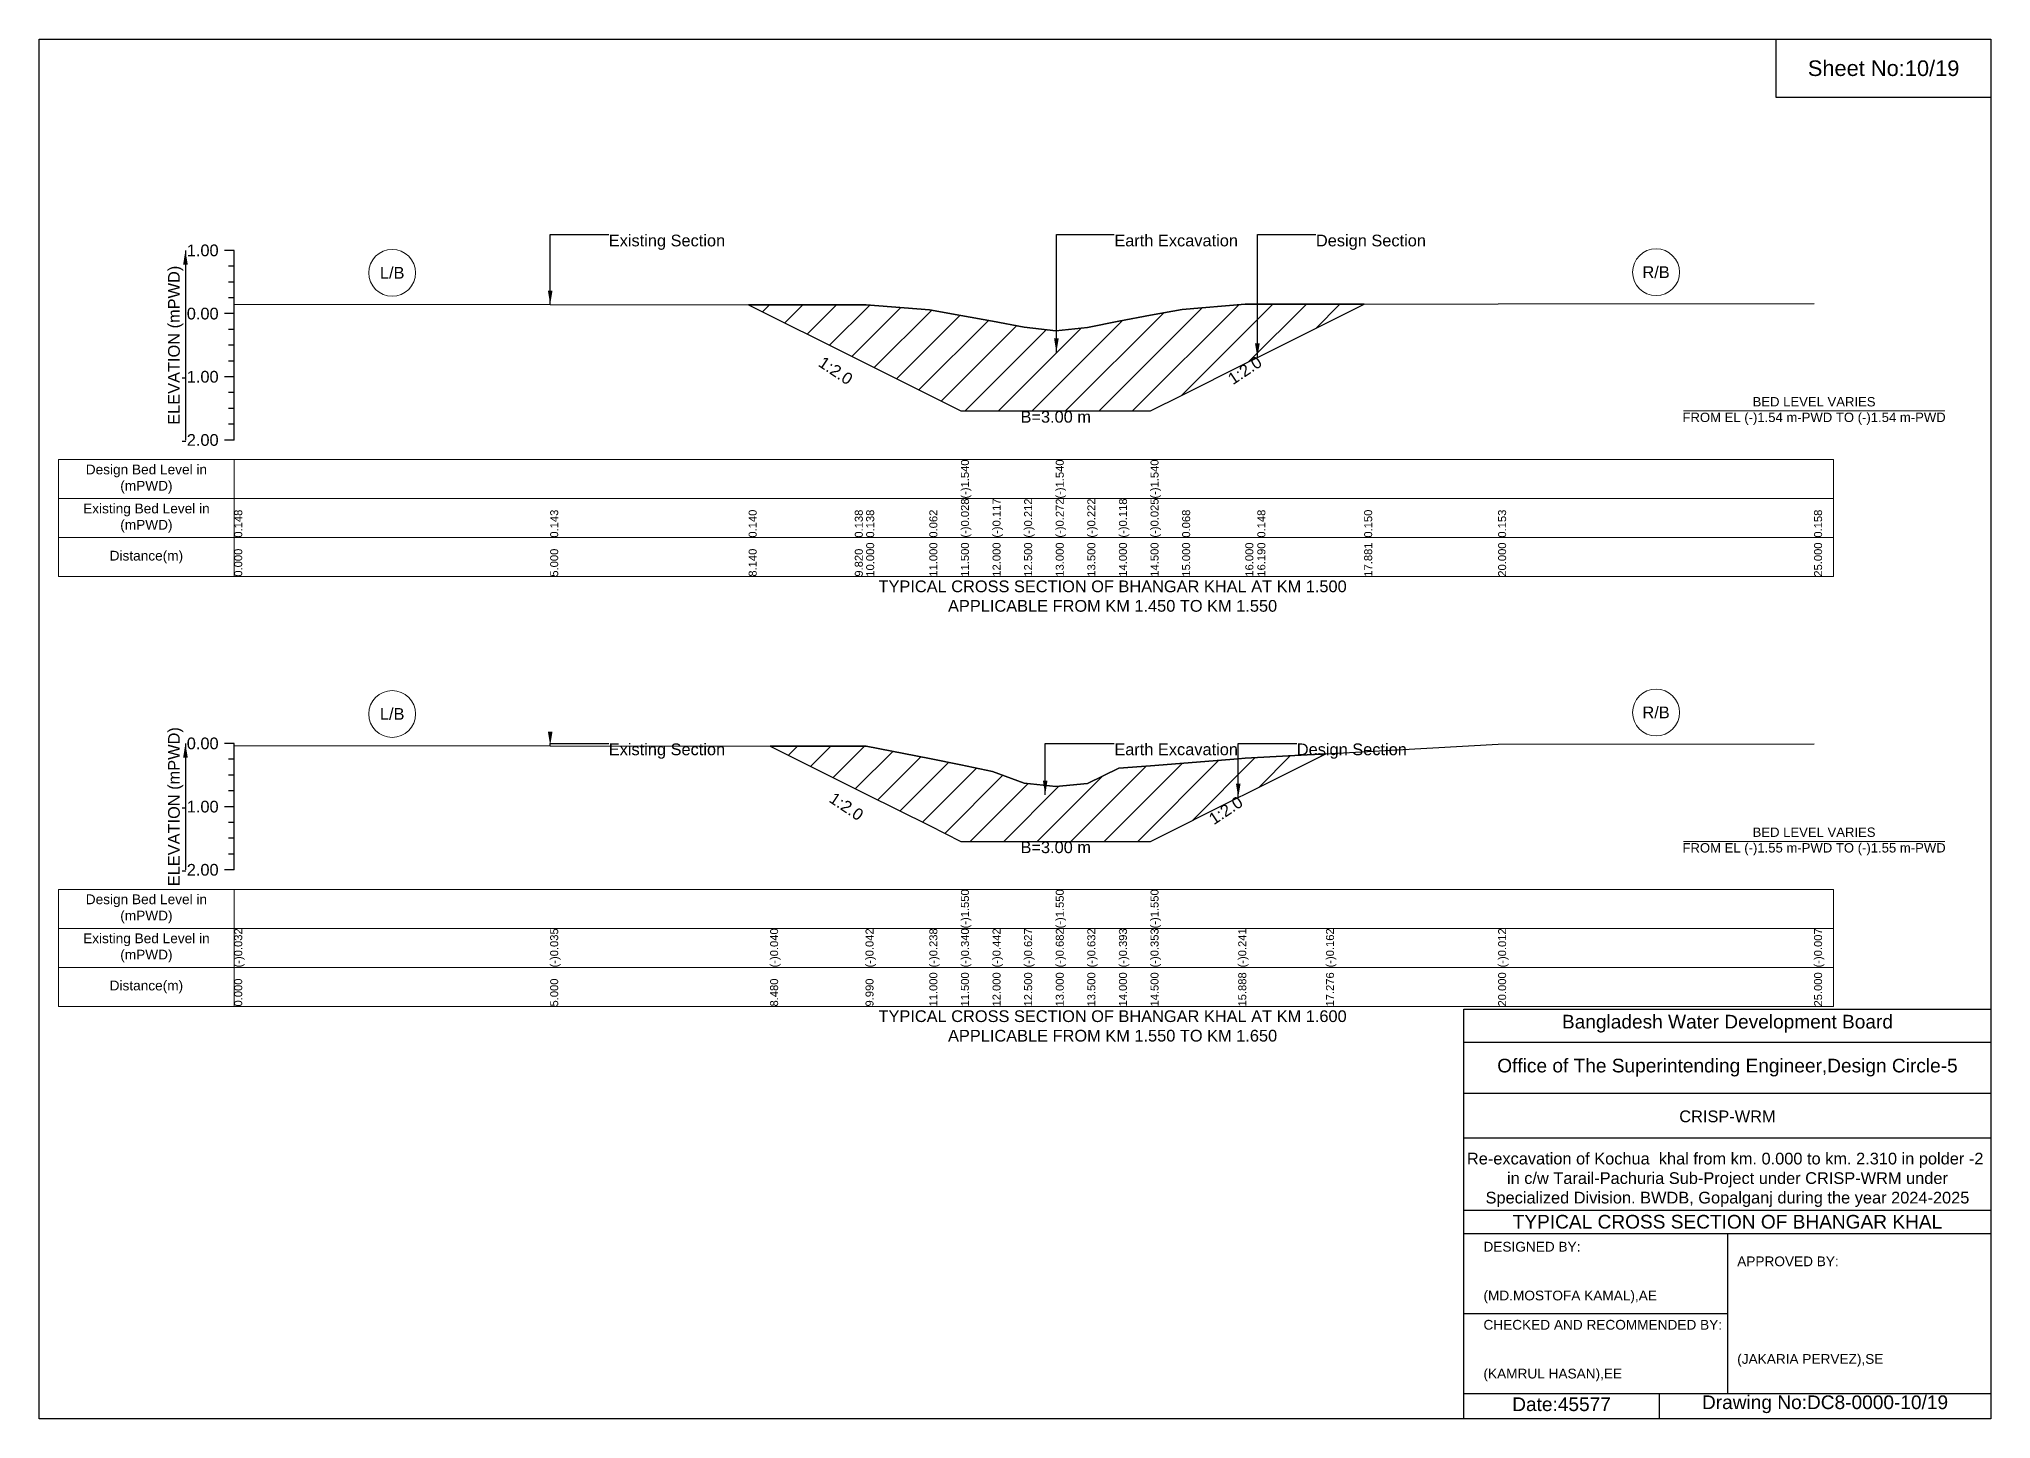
# Model space of a CAD drawing. Header units: inches. Extents: x 91000 to 288000, y -5656 to 0.
# Drawn here: x 190000 to 198000, y -5656 to 0 of the extents above; entities that cross this region are included whole.
import ezdxf

# ---------------------------------------------------------------- set-up
doc = ezdxf.new("R2010")
doc.units = ezdxf.units.IN
doc.header["$LTSCALE"] = 7
doc.header["$MEASUREMENT"] = 0
for name, color, linetype, lineweight in [('Cross section Data Border', 7, 'Continuous', 9), ('Cross Section Labels', 7, 'Continuous', 9), ('Existing_Bed_Level for Xsection', 7, 'Continuous', 25)]:
    doc.layers.add(name, color=color, linetype=linetype, lineweight=lineweight)
doc.styles.get("Standard").update_dxf_attribs({"font": 'arial.ttf'})
doc.dimstyles.get("Standard").update_dxf_attribs({"dimtxt": 0.18, "dimasz": 0.18, "dimexe": 0.18, "dimexo": 0.0625, "dimgap": 0.09, "dimtad": 0, "dimtih": 1, "dimtoh": 1, "dimdec": 4, "dimzin": 0, "dimdsep": 46, "dimtxsty": 'Standard', "dimcen": 0.09, "dimadec": 0, "dimazin": 0, "dimtfac": 1, "dimtdec": 4, "dimtofl": 0, "dimtmove": 0, "dimatfit": 3, "dimfxl": 1, "dimtolj": 1, "dimtzin": 0, "dimarcsym": 0})

msp = doc.modelspace()

# ---------------------------------------------------------------- hatches: boundary and pattern name
at = {"layer": 'Existing_Bed_Level for Xsection'}
h = msp.add_hatch(dxfattribs=at)
h.set_pattern_fill('ANSI31', color=256, scale=777, style=0)
h.paths.add_polyline_path([(192908.3, -1089.3), (193343.4, -1306.9), (193390, -1330.2), (193649, -1459.7), (193778.5, -1524.4), (193908, -1524.4), (194037.5, -1524.4), (194167, -1524.4), (194296.5, -1524.4), (194426, -1524.4), (194555.5, -1524.4), (194685, -1459.7), (194944, -1330.2), (194993.3, -1305.5), (195431.1, -1086.6), (194993.3, -1087.2), (194944, -1087.2), (194685, -1107.9), (194555.5, -1132), (194426, -1156.1), (194296.5, -1183), (194167, -1196), (194037.5, -1180.5), (193908, -1155.9), (193778.5, -1132.7), (193649, -1109.5), (193390, -1089.8), (193343.4, -1089.8)])
h = msp.add_hatch(dxfattribs=at)
h.set_pattern_fill('ANSI31', color=256, scale=777, style=0)
h.paths.add_polyline_path([(192996.3, -2897.7), (193387.4, -3093.3), (193390, -3094.6), (193649, -3224.1), (193778.5, -3288.8), (193908, -3288.8), (194037.5, -3288.8), (194167, -3288.8), (194296.5, -3288.8), (194426, -3288.8), (194555.5, -3288.8), (194915, -3109), (194944, -3094.6), (195274.6, -2929.3), (194944, -2947.4), (194915, -2949.8), (194555.5, -2978.7), (194426, -2989.1), (194296.5, -3051.1), (194167, -3064), (194037.5, -3049.8), (193908, -3001.8), (193778.5, -2975.4), (193649, -2949), (193390, -2898.2), (193387.4, -2898.2)])

# ---------------------------------------------------------------- linework, layer by layer
for points in [[(190000, 0), (198000, 0), (198000, -5656), (190000, -5656)], [(197120, 0), (198000, 0), (198000, -240), (197120, -240)]]:
    msp.add_lwpolyline(points, close=True)
for points in [[(195840, -5656), (195840, -3976), (198000, -3976)], [(195840, -4112), (198000, -4112)], [(195840, -4320), (198000, -4320)], [(195840, -4504), (198000, -4504)], [(195840, -4800), (198000, -4800)], [(195840, -4896), (198000, -4896)], [(196920, -4896), (196920, -5552)], [(195840, -5224), (196920, -5224)], [(195840, -5552), (198000, -5552)], [(196640, -5552), (196640, -5656)]]:
    msp.add_lwpolyline(points)
at = {"layer": 'Cross section Data Border'}
for points in [[(190080, -1723.6), (197355, -1723.6), (197355, -2203.6), (190080, -2203.6)], [(190080, -3485.4), (197355, -3485.4), (197355, -3965.4), (190080, -3965.4)]]:
    msp.add_lwpolyline(points, close=True, dxfattribs=at)
for points in [[(190800, -1723.6), (190800, -2203.6)], [(190080, -1883.6), (197355, -1883.6)], [(190080, -2043.6), (197355, -2043.6)], [(190800, -3485.4), (190800, -3965.4)], [(190080, -3645.4), (197355, -3645.4)], [(190080, -3805.4), (197355, -3805.4)]]:
    msp.add_lwpolyline(points, dxfattribs=at)
at = {"layer": 'Cross Section Labels'}
for points in [[(196739.2, -1524.4), (197810.8, -1524.4)], [(196739.2, -3288.8), (197810.8, -3288.8)]]:
    msp.add_lwpolyline(points, dxfattribs=at)
for centre in [(191447.5, -958.4), (196627.5, -955.8), (191447.5, -2766.5), (196627.5, -2760.3)]:
    msp.add_circle(centre, 96, dxfattribs=at)
at = {"layer": 'Existing_Bed_Level for Xsection'}
for points in [[(190800, -866.6), (190760, -866.6)], [(190800, -1643.6), (190800, -1384.6), (190800, -1125.6), (190800, -866.6)], [(190800, -931.3), (190776, -931.3)], [(190800, -996.1), (190776, -996.1)], [(190800, -1060.8), (190776, -1060.8)], [(190800, -1087.2), (192095, -1088.5), (192908.3, -1089.3), (193343.4, -1089.8), (193390, -1089.8), (193649, -1109.5), (193778.5, -1132.7), (193778.5, -1132.7), (193908, -1155.9), (194037.5, -1180.5), (194167, -1196), (194167, -1196), (194296.5, -1183), (194426, -1156.1), (194555.5, -1132), (194555.5, -1132), (194685, -1107.9), (194944, -1087.2), (194993.3, -1087.2), (195431.1, -1086.6), (195980, -1085.9), (197275, -1084.6)], [(190800, -1125.6), (190760, -1125.6)], [(190800, -1190.3), (190776, -1190.3)], [(190800, -1255.1), (190776, -1255.1)], [(190800, -1319.8), (190776, -1319.8)], [(190800, -1384.6), (190760, -1384.6)], [(190800, -1449.3), (190776, -1449.3)], [(190800, -1514.1), (190776, -1514.1)], [(190800, -1578.8), (190776, -1578.8)], [(190800, -1643.6), (190760, -1643.6)], [(190800, -2887.4), (190760, -2887.4)], [(190800, -2952.1), (190776, -2952.1)], [(190800, -3405.4), (190800, -3146.4), (190800, -2887.4)], [(190800, -2895.7), (192095, -2896.4), (192996.3, -2897.7), (193387.4, -2898.2), (193390, -2898.2), (193649, -2949), (193778.5, -2975.4), (193778.5, -2975.4), (193908, -3001.8), (194037.5, -3049.8), (194167, -3064), (194167, -3064), (194296.5, -3051.1), (194426, -2989.1), (194555.5, -2978.7), (194555.5, -2978.7), (194915, -2949.8), (194944, -2947.4), (195274.6, -2929.3), (195980, -2890.5), (197275, -2889.2)], [(190800, -3016.9), (190776, -3016.9)], [(190800, -3081.6), (190776, -3081.6)], [(190800, -3146.4), (190760, -3146.4)], [(190800, -3211.1), (190776, -3211.1)], [(190800, -3275.9), (190776, -3275.9)], [(190800, -3340.6), (190776, -3340.6)], [(190800, -3405.4), (190760, -3405.4)]]:
    msp.add_lwpolyline(points, dxfattribs=at)
for points in [[(192908.3, -1089.3), (192908.3, -1089.3), (193343.4, -1306.9), (193390, -1330.2), (193649, -1459.7), (193778.5, -1524.4), (193778.5, -1524.4), (193908, -1524.4), (194037.5, -1524.4), (194167, -1524.4), (194167, -1524.4), (194296.5, -1524.4), (194426, -1524.4), (194555.5, -1524.4), (194555.5, -1524.4), (194685, -1459.7), (194944, -1330.2), (194993.3, -1305.5), (195431.1, -1086.6), (195431.1, -1086.6), (195431.1, -1086.6), (194993.3, -1087.2), (194944, -1087.2), (194685, -1107.9), (194555.5, -1132), (194555.5, -1132), (194426, -1156.1), (194296.5, -1183), (194167, -1196), (194167, -1196), (194037.5, -1180.5), (193908, -1155.9), (193778.5, -1132.7), (193778.5, -1132.7), (193649, -1109.5), (193390, -1089.8), (193343.4, -1089.8), (192908.3, -1089.3)], [(192996.3, -2897.7), (192996.3, -2897.7), (193387.4, -3093.3), (193390, -3094.6), (193649, -3224.1), (193778.5, -3288.8), (193778.5, -3288.8), (193908, -3288.8), (194037.5, -3288.8), (194167, -3288.8), (194167, -3288.8), (194296.5, -3288.8), (194426, -3288.8), (194555.5, -3288.8), (194555.5, -3288.8), (194915, -3109), (194944, -3094.6), (195274.6, -2929.3), (194944, -2947.4), (194915, -2949.8), (194555.5, -2978.7), (194555.5, -2978.7), (194426, -2989.1), (194296.5, -3051.1), (194167, -3064), (194167, -3064), (194037.5, -3049.8), (193908, -3001.8), (193778.5, -2975.4), (193778.5, -2975.4), (193649, -2949), (193390, -2898.2), (193387.4, -2898.2), (192996.3, -2897.7)]]:
    msp.add_lwpolyline(points, close=True, dxfattribs=at)

# ---------------------------------------------------------------- texts
at = {"attachment_point": 5}
for s, insert, char_height in [('Sheet No:10/19', (197560, -120), 64), ('Bangladesh Water Development Board', (196920, -4036), 56), ('Office of The Superintending Engineer,Design Circle-5', (196920, -4216), 56)]:
    msp.add_mtext(s, dxfattribs=dict(at, insert=insert, char_height=char_height))
for s, insert, char_height, width, attachment_point in [('CRISP-WRM', (196920, -4416), 48, 2240, 5), ('Re-excavation of Kochua  khal from km. 0.000 to km. 2.310 in polder -2  in c/w Tarail-Pachuria Sub-Project under CRISP-WRM under Specialized Division. BWDB, Gopalganj during the year 2024-2025', (196920, -4676), 48, 2160, 5), ('TYPICAL CROSS SECTION OF BHANGAR KHAL', (196920, -4848), 56, 2240, 5), ('DESIGNED BY:^J^J^J(MD.MOSTOFA KAMAL),AE', (195920, -5056), 40, 1120, 4), ('APPROVED BY:^J^J^J^J^J^J(JAKARIA PERVEZ),SE', (196960, -5216), 40, 1120, 4), ('CHECKED AND RECOMMENDED BY:^J^J^J(KAMRUL HASAN),EE', (195920, -5376), 40, 1120, 4), ('Date:45577', (196240, -5596), 56, 1120, 5), ('Drawing No:DC8-0000-10/19', (197320, -5596), 56, 1760, 5)]:
    msp.add_mtext(s, dxfattribs=dict(insert=insert, char_height=char_height, width=width, attachment_point=attachment_point))
at = {"layer": 'Cross section Data Border', "char_height": 40, "width": 640, "attachment_point": 5}
for s, insert in [('Design Bed Level in (mPWD)', (190440, -1803.6)), ('Existing Bed Level in (mPWD)', (190440, -1963.6)), ('Distance(m)', (190440, -2123.6)), ('Design Bed Level in (mPWD)', (190440, -3565.4)), ('Existing Bed Level in (mPWD)', (190440, -3725.4)), ('Distance(m)', (190440, -3885.4))]:
    msp.add_mtext(s, dxfattribs=dict(at, insert=insert))
at = {"layer": 'Cross Section Labels'}
for s, insert, char_height, attachment_point in [('Existing Section', (192335, -801.8), 48, 1), ('Earth Excavation', (194407, -801.8), 48, 1), ('Design Section', (195233.3, -801.8), 48, 1), ('L/B', (191447.5, -958.4), 48, 5), ('R/B', (196627.5, -955.8), 48, 5), ('BED LEVEL VARIES ^JFROM EL (-)1.54 m-PWD TO (-)1.54 m-PWD', (197275, -1524.4), 38.4, 5), ('B=3.00 m', (194167, -1524.4), 48, 2), ('TYPICAL CROSS SECTION OF BHANGAR KHAL AT KM 1.500^JAPPLICABLE FROM KM 1.450 TO KM 1.550', (194400, -2283.6), 48, 5), ('L/B', (191447.5, -2766.5), 48, 5), ('R/B', (196627.5, -2760.3), 48, 5), ('Existing Section', (192335, -2887.4), 48, 1), ('Earth Excavation', (194407, -2887.4), 48, 1), ('Design Section', (195155, -2887.4), 48, 1), ('BED LEVEL VARIES ^JFROM EL (-)1.55 m-PWD TO (-)1.55 m-PWD', (197275, -3288.8), 38.4, 5), ('B=3.00 m', (194167, -3288.8), 48, 2), ('TYPICAL CROSS SECTION OF BHANGAR KHAL AT KM 1.600^JAPPLICABLE FROM KM 1.550 TO KM 1.650', (194400, -4045.4), 48, 5)]:
    msp.add_mtext(s, dxfattribs=dict(at, insert=insert, char_height=char_height, attachment_point=attachment_point))
at = {"layer": 'Cross Section Labels', "char_height": 48, "attachment_point": 2}
for insert, rotation in [((193278.7, -1339.2), 326.30993), ((194928.6, -1337.9), 33.69007), ((193322.6, -3125.6), 326.30993), ((194850.3, -3141.4), 33.69007)]:
    msp.add_mtext('1:2.0', dxfattribs=dict(at, insert=insert, rotation=rotation))
at = {"layer": 'Existing_Bed_Level for Xsection', "char_height": 48, "attachment_point": 6}
for s, insert in [('1.00', (190736, -866.6)), ('0.00', (190736, -1125.6)), ('-1.00', (190736, -1384.6)), ('-2.00', (190736, -1643.6)), ('0.00', (190736, -2887.4)), ('-1.00', (190736, -3146.4)), ('-2.00', (190736, -3405.4))]:
    msp.add_mtext(s, dxfattribs=dict(at, insert=insert))
at = {"layer": 'Existing_Bed_Level for Xsection', "rotation": 90}
for s, insert, char_height, attachment_point in [('ELEVATION (mPWD)', (190560, -1255.1), 48, 5), ('(-)1.540', (193778.5, -1883.6), 32.8, 1), ('(-)1.540', (194167, -1883.6), 32.8, 1), ('(-)1.540', (194555.5, -1883.6), 32.8, 1), ('(-)0.028', (193778.5, -2043.6), 32.8, 1), ('(-)0.117', (193908, -2043.6), 32.8, 1), ('(-)0.212', (194037.5, -2043.6), 32.8, 1), ('(-)0.272', (194167, -2043.6), 32.8, 1), ('(-)0.222', (194296.5, -2043.6), 32.8, 1), ('(-)0.118', (194426, -2043.6), 32.8, 1), ('(-)0.025', (194555.5, -2043.6), 32.8, 1), ('0.148', (190800, -2043.6), 32.8, 1), ('0.143', (192095, -2043.6), 32.8, 1), ('0.140', (192908.3, -2043.6), 32.8, 1), ('0.138', (193343.4, -2043.6), 32.8, 1), ('0.138', (193390, -2043.6), 32.8, 1), ('0.062', (193649, -2043.6), 32.8, 1), ('0.068', (194685, -2043.6), 32.8, 1), ('0.148', (194993.3, -2043.6), 32.8, 1), ('0.150', (195431.1, -2043.6), 32.8, 1), ('0.153', (195980, -2043.6), 32.8, 1), ('0.158', (197275, -2043.6), 32.8, 1), ('10.000', (193390, -2203.6), 32.8, 1), ('11.000', (193649, -2203.6), 32.8, 1), ('11.500', (193778.5, -2203.6), 32.8, 1), ('12.000', (193908, -2203.6), 32.8, 1), ('12.500', (194037.5, -2203.6), 32.8, 1), ('13.000', (194167, -2203.6), 32.8, 1), ('13.500', (194296.5, -2203.6), 32.8, 1), ('14.000', (194426, -2203.6), 32.8, 1), ('14.500', (194555.5, -2203.6), 32.8, 1), ('15.000', (194685, -2203.6), 32.8, 1), ('16.000', (194944, -2203.6), 32.8, 1), ('16.190', (194993.3, -2203.6), 32.8, 1), ('17.881', (195431.1, -2203.6), 32.8, 1), ('20.000', (195980, -2203.6), 32.8, 1), ('25.000', (197275, -2203.6), 32.8, 1), ('0.000', (190800, -2203.6), 32.8, 1), ('5.000', (192095, -2203.6), 32.8, 1), ('8.140', (192908.3, -2203.6), 32.8, 1), ('9.820', (193343.4, -2203.6), 32.8, 1), ('ELEVATION (mPWD)', (190560, -3146.4), 48, 5), ('(-)1.550', (193778.5, -3645.4), 32.8, 1), ('(-)1.550', (194167, -3645.4), 32.8, 1), ('(-)1.550', (194555.5, -3645.4), 32.8, 1), ('(-)0.032', (190800, -3805.4), 32.8, 1), ('(-)0.035', (192095, -3805.4), 32.8, 1), ('(-)0.040', (192996.3, -3805.4), 32.8, 1), ('(-)0.042', (193387.4, -3805.4), 32.8, 1), ('(-)0.238', (193649, -3805.4), 32.8, 1), ('(-)0.340', (193778.5, -3805.4), 32.8, 1), ('(-)0.442', (193908, -3805.4), 32.8, 1), ('(-)0.627', (194037.5, -3805.4), 32.8, 1), ('(-)0.682', (194167, -3805.4), 32.8, 1), ('(-)0.632', (194296.5, -3805.4), 32.8, 1), ('(-)0.393', (194426, -3805.4), 32.8, 1), ('(-)0.353', (194555.5, -3805.4), 32.8, 1), ('(-)0.241', (194915, -3805.4), 32.8, 1), ('(-)0.162', (195274.6, -3805.4), 32.8, 1), ('(-)0.012', (195980, -3805.4), 32.8, 1), ('(-)0.007', (197275, -3805.4), 32.8, 1), ('11.000', (193649, -3965.4), 32.8, 1), ('11.500', (193778.5, -3965.4), 32.8, 1), ('12.000', (193908, -3965.4), 32.8, 1), ('12.500', (194037.5, -3965.4), 32.8, 1), ('13.000', (194167, -3965.4), 32.8, 1), ('13.500', (194296.5, -3965.4), 32.8, 1), ('14.000', (194426, -3965.4), 32.8, 1), ('14.500', (194555.5, -3965.4), 32.8, 1), ('15.888', (194915, -3965.4), 32.8, 1), ('17.276', (195274.6, -3965.4), 32.8, 1), ('20.000', (195980, -3965.4), 32.8, 1), ('25.000', (197275, -3965.4), 32.8, 1), ('0.000', (190800, -3965.4), 32.8, 1), ('5.000', (192095, -3965.4), 32.8, 1), ('8.480', (192996.3, -3965.4), 32.8, 1), ('9.990', (193387.4, -3965.4), 32.8, 1)]:
    msp.add_mtext(s, dxfattribs=dict(at, insert=insert, char_height=char_height, attachment_point=attachment_point))

# ---------------------------------------------------------------- leaders
at = {"layer": 'Cross Section Labels', "annotation_type": 0, "has_hookline": 1, "hookline_direction": 0}
for points, text_width in [([(192095, -1088.5), (192095, -801.8), (192334.9, -801.8)], 467.2), ([(194169.6, -1284.6), (194169.6, -801.8), (194406.9, -801.8)], 497), ([(194993.3, -1305.5), (194993.3, -801.8), (195233.2, -801.8)], 441.2), ([(192095, -2896.4), (192095, -2887.4), (192334.9, -2887.4)], 467.2), ([(194123.8, -3097.2), (194123.8, -2887.4), (194406.9, -2887.4)], 497), ([(194915, -3109), (194915, -2887.4), (195155, -2887.4)], 441.2)]:
    msp.add_leader(points, dimstyle='Standard', override={"dimasz": 57.6}, dxfattribs=dict(at, text_width=text_width))
at = {"layer": 'Existing_Bed_Level for Xsection'}
for points in [[(190600, -866.6), (190600, -1643.6)], [(190600, -2887.4), (190600, -3405.4)]]:
    msp.add_leader(points, dimstyle='Standard', override={"dimasz": 57.6}, dxfattribs=at)

doc.saveas('drawing.dxf')
